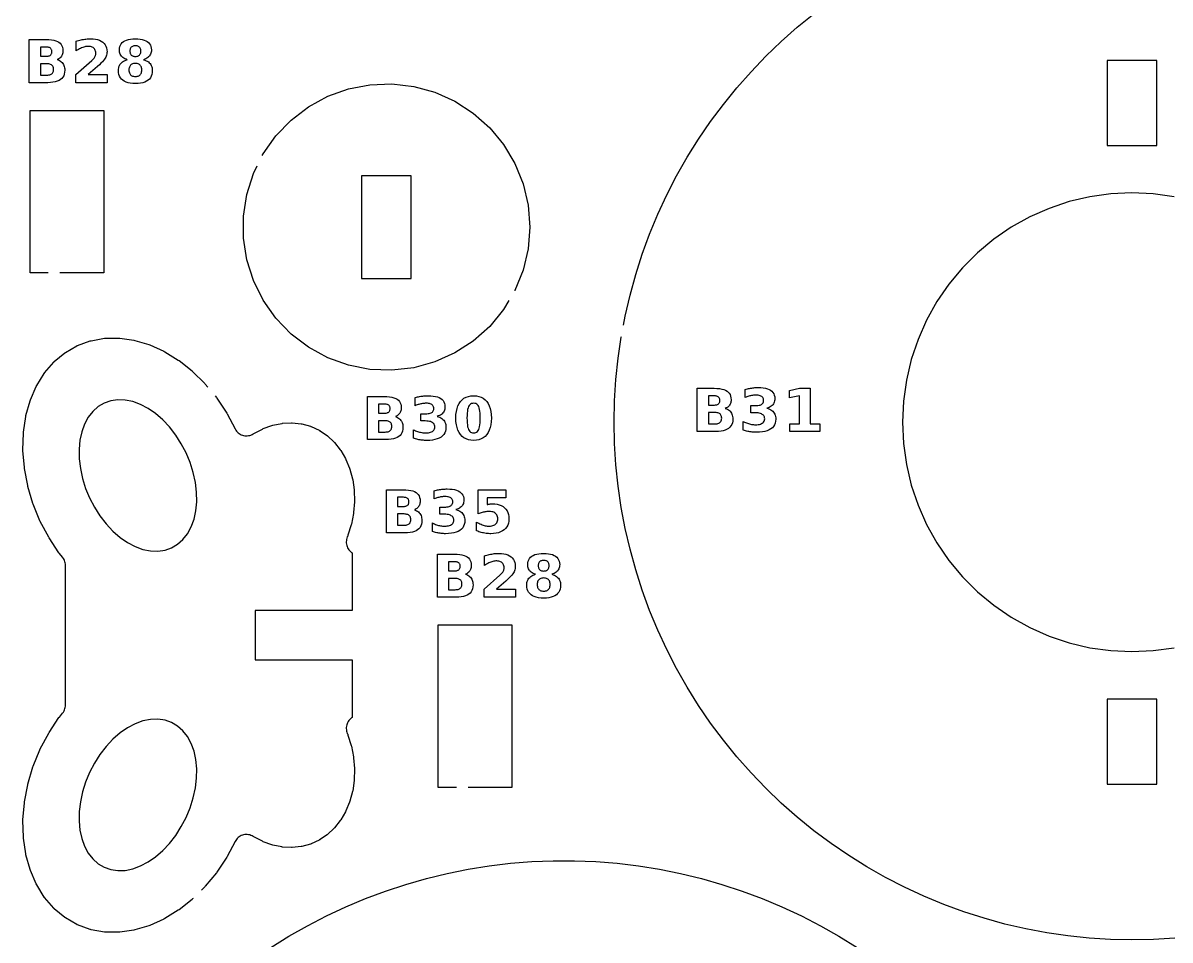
# Model space of a CAD drawing. Header units: millimetres. Extents: x 5 to 293, y 8 to 291.
# Drawn here: x 8.5 to 73.1, y 64.8 to 116.5 of the extents above; entities that cross this region are included whole.
import ezdxf

# ---------------------------------------------------------------- set-up
doc = ezdxf.new("R2010")
doc.units = ezdxf.units.MM
for name, color, linetype in [('CUT', 1, 'CONTINUOUS'), ('ENGRAVE', 5, 'CONTINUOUS'), ('SCORE', 7, 'CONTINUOUS')]:
    doc.layers.add(name, color=color, linetype=linetype)

msp = doc.modelspace()

# ---------------------------------------------------------------- linework, layer by layer
at = {"layer": 'CUT', "color": 1}
for points in [[(42.3555, 99.4731), (42.452, 99.9859), (42.7238, 101.1605), (43.0439, 102.3229), (43.4117, 103.4711), (43.8266, 104.6031), (44.288, 105.717), (44.795, 106.8108), (45.3468, 107.8828), (45.9425, 108.9311), (46.5809, 109.9538), (47.261, 110.9493), (47.9817, 111.9158), (48.7418, 112.8518), (49.5398, 113.7555), (50.3746, 114.6254), (51.2445, 115.4602), (52.1482, 116.2582), (53.0842, 117.0183)], [(22.01, 109.028), (22.0588, 109.1266), (22.7701, 110.1378), (23.6273, 111.0286), (24.6106, 111.7781), (25.6967, 112.3687), (26.8602, 112.7866), (28.0739, 113.0219), (29.3093, 113.0693), (30.5375, 112.9275), (31.7296, 112.5999), (32.8577, 112.0942), (33.8954, 111.4222), (34.8184, 110.5996), (35.605, 109.6458), (36.2367, 108.5831), (36.6989, 107.4365), (36.9806, 106.2327), (37.0752, 105), (36.9806, 103.7673), (36.6989, 102.5635), (36.2367, 101.4169), (36.2355, 101.4148)], [(9.95, 102.425), (8.925, 102.425), (8.925, 111.575), (13.075, 111.575), (13.075, 102.425), (10.6, 102.425)], [(35.9034, 100.8561), (35.605, 100.3542), (34.8184, 99.4004), (33.8954, 98.5778), (32.8577, 97.9058), (31.7296, 97.4001), (30.5375, 97.0725), (29.3093, 96.9307), (28.0739, 96.9781), (26.8602, 97.2134), (25.6967, 97.6313), (24.6106, 98.2219), (23.6273, 98.9714), (22.7701, 99.8622), (22.0588, 100.8734), (21.5102, 101.9813), (21.1372, 103.16), (20.9485, 104.3818), (20.9485, 105.6182), (21.1372, 106.84), (21.5102, 108.0187), (21.7216, 108.4455)], [(73.3749, 106.7048), (72.1926, 106.8698), (71, 106.9249), (69.8074, 106.8698), (68.6251, 106.7048), (67.4629, 106.4315), (66.331, 106.0521), (65.2389, 105.5699), (64.1959, 104.989), (63.211, 104.3143), (62.2925, 103.5516), (61.4484, 102.7075), (60.6857, 101.789), (60.011, 100.8041), (59.4301, 99.7611), (58.9479, 98.669), (58.5685, 97.5371), (58.2952, 96.3749), (58.1302, 95.1926), (58.0751, 94), (58.1302, 92.8074), (58.2952, 91.6251), (58.5685, 90.4629), (58.9479, 89.331), (59.4301, 88.2389), (60.011, 87.1959), (60.6857, 86.211), (61.4484, 85.2925), (62.2925, 84.4484), (63.211, 83.6857), (64.1959, 83.011), (65.2389, 82.4301), (66.331, 81.9479), (67.4629, 81.5685), (68.6251, 81.2952), (69.8074, 81.1302), (71, 81.0751), (72.1926, 81.1302), (73.3749, 81.2952)], [(18.1131, 67.1665), (18.0858, 67.1395), (18.0497, 67.1076), (17.3192, 66.5289), (17.2772, 66.4995), (16.5132, 66.0283), (16.4648, 66.0024), (15.6815, 65.6461), (15.6261, 65.6253), (14.8379, 65.3888), (14.7756, 65.375), (13.9823, 65.2589), (13.9624, 65.2568), (13.9423, 65.2562), (13.1559, 65.2651), (13.1347, 65.2663), (13.1137, 65.2691), (12.3599, 65.404), (12.3384, 65.4088), (12.3174, 65.4155), (11.6082, 65.6737), (11.5876, 65.6822), (11.5679, 65.6925), (10.9142, 66.0698), (10.8956, 66.0816), (10.8782, 66.095), (10.2903, 66.5857), (10.2746, 66.5999), (10.2601, 66.6154), (9.7478, 67.2122), (9.7353, 67.2279), (9.7242, 67.2445), (9.3032, 67.9268), (9.2737, 67.9834), (8.9482, 68.7392), (8.9285, 68.795), (8.698, 69.6241), (8.6867, 69.6778), (8.5565, 70.566), (8.5521, 70.617), (8.5258, 71.5487), (8.5271, 71.5968), (8.6059, 72.5552), (8.6121, 72.6007), (8.7953, 73.5687), (8.8057, 73.6117), (9.0904, 74.5718), (9.1047, 74.6126), (9.486, 75.5475), (9.5041, 75.5865), (9.9753, 76.4795), (9.9973, 76.5167), (10.5498, 77.3519), (10.5761, 77.3876), (10.76, 77.6124), (10.8033, 77.671), (10.8397, 77.7319), (10.87, 77.7961), (10.8938, 77.8629), (10.911, 77.9318), (10.9214, 78.002), (10.925, 78.0747), (10.925, 85.9253), (10.9214, 85.998), (10.911, 86.0682), (10.8938, 86.1371), (10.87, 86.2039), (10.8397, 86.2681), (10.8033, 86.329), (10.76, 86.3876), (10.5761, 86.6124), (10.5498, 86.6481), (9.9973, 87.4833), (9.9753, 87.5205), (9.5041, 88.4135), (9.486, 88.4525), (9.1047, 89.3874), (9.0904, 89.4282), (8.8057, 90.3883), (8.7953, 90.4313), (8.6121, 91.3993), (8.6059, 91.4448), (8.5271, 92.4032), (8.5258, 92.4513), (8.5521, 93.383), (8.5565, 93.434), (8.6867, 94.3222), (8.698, 94.3759), (8.9285, 95.205), (8.9482, 95.2608), (9.2737, 96.0166), (9.3032, 96.0732), (9.7242, 96.7555), (9.7353, 96.7721), (9.7478, 96.7878), (10.2601, 97.3846), (10.2746, 97.4001), (10.2903, 97.4143), (10.8782, 97.905), (10.8956, 97.9184), (10.9142, 97.9302), (11.5679, 98.3075), (11.5876, 98.3178), (11.6082, 98.3263), (12.3174, 98.5845), (12.3384, 98.5912), (12.3599, 98.596), (13.1137, 98.7309), (13.1347, 98.7337), (13.1559, 98.7349), (13.9423, 98.7438), (13.9624, 98.7432), (13.9823, 98.7411), (14.7756, 98.625), (14.8379, 98.6112), (15.6261, 98.3747), (15.6815, 98.3539), (16.4648, 97.9976), (16.5132, 97.9717), (17.2772, 97.5005), (17.3192, 97.4711), (18.0497, 96.8924), (18.0858, 96.8605), (18.7693, 96.184), (18.8002, 96.1501), (18.9358, 95.9843)], [(73.4087, 64.9309), (72.2054, 64.8562), (71, 64.8312), (69.7946, 64.8562), (68.5913, 64.9309), (67.392, 65.0552), (66.199, 65.2291), (65.0141, 65.452), (63.8395, 65.7238), (62.6771, 66.0439), (61.5289, 66.4117), (60.3969, 66.8266), (59.283, 67.288), (58.1892, 67.795), (57.1172, 68.3468), (56.0689, 68.9425), (55.0462, 69.5809), (54.0507, 70.261), (53.0842, 70.9817), (52.1482, 71.7418), (51.2445, 72.5398), (50.3746, 73.3746), (49.5398, 74.2445), (48.7418, 75.1482), (47.9817, 76.0842), (47.261, 77.0507), (46.5809, 78.0462), (45.9425, 79.0689), (45.3468, 80.1172), (44.795, 81.1892), (44.288, 82.283), (43.8266, 83.3969), (43.4117, 84.5289), (43.0439, 85.6771), (42.7238, 86.8395), (42.452, 88.0141), (42.2291, 89.199), (42.0552, 90.392), (41.9309, 91.5913), (41.8562, 92.7946), (41.8312, 94), (41.8562, 95.2054), (41.9309, 96.4087), (42.0552, 97.608), (42.2291, 98.801), (42.2353, 98.8343)], [(19.3473, 95.4812), (19.4239, 95.3876), (19.4502, 95.3519), (20.0027, 94.5167), (20.0247, 94.4795), (20.4761, 93.624), (20.5124, 93.5625), (20.5533, 93.5063), (20.5994, 93.4543), (20.6503, 93.4069), (20.7056, 93.3646), (20.7646, 93.3278), (20.8268, 93.2969), (20.8918, 93.272), (20.9588, 93.2535), (21.0273, 93.2415), (21.0966, 93.2361), (21.1661, 93.2373), (21.2352, 93.2453), (21.3032, 93.2598), (21.3696, 93.2807), (21.4335, 93.3079), (21.4962, 93.342), (21.5371, 93.3669), (22.012, 93.6154), (22.0661, 93.6393), (22.5517, 93.8147), (22.6119, 93.8317), (23.1129, 93.935), (23.132, 93.9382), (23.1513, 93.94), (23.6608, 93.9666), (23.681, 93.9669), (23.7011, 93.9655), (24.1981, 93.913), (24.2186, 93.91), (24.2388, 93.9053), (24.7156, 93.7747), (24.7355, 93.7684), (24.7549, 93.7604), (25.2041, 93.554), (25.2225, 93.5446), (25.2402, 93.5337), (25.6547, 93.2545), (25.671, 93.2426), (25.6863, 93.2294), (26.0595, 92.8815), (26.0731, 92.8678), (26.0857, 92.8531), (26.4031, 92.4519), (26.4383, 92.4001), (26.6974, 91.9536), (26.7236, 91.9005), (26.9276, 91.4049), (26.9455, 91.352), (27.0898, 90.8155), (27.1004, 90.7638), (27.1815, 90.1957), (27.1858, 90.1456), (27.2015, 89.5561), (27.2001, 89.5078), (27.1497, 88.9077), (27.1432, 88.8612), (27.0271, 88.2614), (27.016, 88.2167), (26.836, 87.6282), (26.8204, 87.5851), (26.7989, 87.5345), (26.7743, 87.468), (26.7567, 87.4013), (26.7455, 87.3331), (26.7408, 87.2642), (26.7427, 87.1952), (26.7511, 87.1267), (26.766, 87.0593), (26.7873, 86.9936), (26.8148, 86.9302), (26.8481, 86.8697), (26.887, 86.8127), (26.9312, 86.7596), (26.9803, 86.711), (27.0351, 86.6661), (27.0722, 86.6386), (27.075, 86.5822), (27.075, 83.395), (21.605, 83.395), (21.605, 80.605), (27.075, 80.605), (27.075, 77.4178), (27.0722, 77.3614), (27.0351, 77.3339), (26.9803, 77.289), (26.9312, 77.2404), (26.887, 77.1873), (26.8481, 77.1303), (26.8148, 77.0698), (26.7873, 77.0064), (26.766, 76.9407), (26.7511, 76.8733), (26.7427, 76.8048), (26.7408, 76.7358), (26.7455, 76.6669), (26.7567, 76.5987), (26.7743, 76.532), (26.7989, 76.4655), (26.8204, 76.4149), (26.836, 76.3718), (27.016, 75.7833), (27.0271, 75.7386), (27.1432, 75.1388), (27.1497, 75.0923), (27.2001, 74.4922), (27.2015, 74.4439), (27.1858, 73.8544), (27.1815, 73.8043), (27.1004, 73.2362), (27.0898, 73.1845), (26.9455, 72.648), (26.9276, 72.5951), (26.7236, 72.0995), (26.6974, 72.0464), (26.4383, 71.5999), (26.4031, 71.5481), (26.0857, 71.1469), (26.0731, 71.1322), (26.0595, 71.1185), (25.6863, 70.7706), (25.671, 70.7574), (25.6547, 70.7455), (25.2402, 70.4663), (25.2225, 70.4554), (25.2041, 70.446), (24.7549, 70.2396), (24.7355, 70.2316), (24.7156, 70.2253), (24.2388, 70.0947), (24.2186, 70.09), (24.1981, 70.087), (23.7011, 70.0345), (23.681, 70.0331), (23.6608, 70.0334), (23.1513, 70.06), (23.132, 70.0618), (23.1129, 70.065), (22.6119, 70.1683), (22.5517, 70.1853), (22.0661, 70.3607), (22.012, 70.3846), (21.5371, 70.6331), (21.4962, 70.658), (21.4335, 70.6921), (21.3696, 70.7193), (21.3032, 70.7402), (21.2352, 70.7547), (21.1661, 70.7627), (21.0966, 70.7639), (21.0273, 70.7585), (20.9588, 70.7465), (20.8918, 70.728), (20.8268, 70.7031), (20.7646, 70.6722), (20.7056, 70.6354), (20.6503, 70.5931), (20.5994, 70.5457), (20.5533, 70.4937), (20.5124, 70.4375), (20.4761, 70.376), (20.0247, 69.5205), (20.0027, 69.4833), (19.4502, 68.6481), (19.4239, 68.6124), (18.8002, 67.8499), (18.7693, 67.816), (18.5751, 67.6237)], [(32.95, 73.425), (31.925, 73.425), (31.925, 82.575), (36.075, 82.575), (36.075, 73.425), (33.6, 73.425)], [(22.484, 64.3955), (23.5067, 65.0321), (24.5539, 65.6275), (25.6239, 66.1807), (26.7151, 66.691), (27.8257, 67.1576), (28.954, 67.5795), (30.0982, 67.9563), (31.2564, 68.2874), (32.4269, 68.5721), (33.6078, 68.81), (34.7972, 69.0008), (35.9932, 69.1442), (37.194, 69.2399), (38.3977, 69.2878), (39.6023, 69.2878), (40.806, 69.2399), (42.0068, 69.1442), (43.2028, 69.0008), (44.3922, 68.81), (45.5731, 68.5721), (46.7436, 68.2874), (47.9018, 67.9563), (49.046, 67.5795), (50.1743, 67.1576), (51.2849, 66.691), (52.3761, 66.1807), (53.4461, 65.6275), (54.4933, 65.0321), (55.516, 64.3955)]]:
    msp.add_lwpolyline(points, dxfattribs=at)
for points in [[(69.605, 112.6429), (69.605, 110.2857), (69.605, 109.605), (72.395, 109.605), (72.395, 110.3214), (72.395, 112.7857), (72.395, 113.7143), (72.395, 114.395), (69.605, 114.395), (69.605, 113.6786), (69.605, 112.6429)], [(30.395, 102.105), (30.395, 107.895), (27.605, 107.895), (27.605, 102.105), (30.395, 102.105)], [(69.605, 77.6786), (69.605, 74.2857), (69.605, 73.605), (72.395, 73.605), (72.395, 74.3214), (72.395, 77.7143), (72.395, 78.395), (69.605, 78.395), (69.605, 77.6786)]]:
    msp.add_lwpolyline(points, close=True, dxfattribs=at)
at = {"layer": 'ENGRAVE', "color": 5}
for points in [[(10.6864, 114.315), (10.7309, 114.2707), (10.7703, 114.2208), (10.8041, 114.1662), (10.8318, 114.1076), (10.8533, 114.045), (10.8687, 113.9785), (10.8779, 113.9079), (10.881, 113.8334), (10.8744, 113.7212), (10.8546, 113.619), (10.8216, 113.5266), (10.7754, 113.4443), (10.716, 113.3718), (10.6433, 113.3093), (10.5573, 113.2566), (10.4574, 113.2135), (10.3439, 113.1799), (10.2166, 113.156), (10.0755, 113.1416), (9.9207, 113.1368), (8.8807, 113.1368), (8.8807, 115.5668), (9.8214, 115.5668), (9.9824, 115.5626), (10.1278, 115.5498), (10.2578, 115.5286), (10.3723, 115.4988), (10.4712, 115.4606), (10.5546, 115.4138), (10.624, 115.3577), (10.6808, 115.2914), (10.7249, 115.2149), (10.7565, 115.1281), (10.7754, 115.0311), (10.7817, 114.9239), (10.7794, 114.8663), (10.7725, 114.8115), (10.7609, 114.7597), (10.7448, 114.7109), (10.724, 114.665), (10.6987, 114.622), (10.6689, 114.5823), (10.635, 114.5461), (10.597, 114.5136), (10.5547, 114.4846), (10.5083, 114.4591), (10.4578, 114.4373), (10.5225, 114.415), (10.5822, 114.3872), (10.6368, 114.3539), (10.6864, 114.315)], [(9.9842, 114.6424), (10.0196, 114.655), (10.0511, 114.6713), (10.0786, 114.6912), (10.1019, 114.7146), (10.1211, 114.7415), (10.1359, 114.7717), (10.1466, 114.8055), (10.1529, 114.8426), (10.1551, 114.8832), (10.1529, 114.9234), (10.1466, 114.9602), (10.1359, 114.9937), (10.1211, 115.0239), (10.1019, 115.0509), (10.0786, 115.0745), (10.0511, 115.0946), (10.0196, 115.1111), (9.9842, 115.1239), (9.9447, 115.1331), (9.9013, 115.1386), (9.854, 115.1404), (9.5073, 115.1404), (9.5073, 114.6261), (9.854, 114.6261), (9.9013, 114.6279), (9.9447, 114.6333), (9.9842, 114.6424)], [(13.2783, 113.1368), (11.5124, 113.1368), (11.5124, 113.5974), (12.3994, 114.3803), (12.4373, 114.416), (12.4717, 114.4514), (12.5028, 114.4865), (12.5303, 114.5214), (12.5545, 114.556), (12.5752, 114.5903), (12.5926, 114.6247), (12.6068, 114.6595), (12.6179, 114.6948), (12.6258, 114.7306), (12.6306, 114.7668), (12.6321, 114.8035), (12.629, 114.8586), (12.6194, 114.91), (12.6035, 114.9577), (12.5811, 115.0017), (12.5525, 115.042), (12.5174, 115.0785), (12.4771, 115.1104), (12.4325, 115.1364), (12.3837, 115.1567), (12.3308, 115.1711), (12.2736, 115.1798), (12.2122, 115.1827), (12.1626, 115.181), (12.1115, 115.1758), (12.0588, 115.1671), (12.0046, 115.1549), (11.9489, 115.1392), (11.8916, 115.1201), (11.8329, 115.0975), (11.7728, 115.0715), (11.7113, 115.0421), (11.6485, 115.0094), (11.5844, 114.9732), (11.5189, 114.9337), (11.5189, 115.4675), (11.5893, 115.4899), (11.6594, 115.5105), (11.7292, 115.5292), (11.7988, 115.546), (11.8681, 115.561), (11.9372, 115.5742), (12.0058, 115.5853), (12.0741, 115.5945), (12.1418, 115.6016), (12.2092, 115.6067), (12.276, 115.6098), (12.3424, 115.6108), (12.4824, 115.6054), (12.6116, 115.5894), (12.73, 115.5628), (12.8376, 115.5254), (12.9344, 115.4774), (13.0203, 115.4187), (13.0942, 115.3505), (13.1546, 115.2739), (13.2016, 115.1888), (13.2352, 115.0954), (13.2553, 114.9935), (13.262, 114.8832), (13.2592, 114.8178), (13.2506, 114.7538), (13.2364, 114.6914), (13.2165, 114.6304), (13.1908, 114.5709), (13.1595, 114.513), (13.119, 114.4525), (13.066, 114.3856), (13.0004, 114.3122), (12.9222, 114.2323), (12.8315, 114.146), (12.7282, 114.0532), (12.209, 113.5974), (13.2783, 113.5974), (13.2783, 113.1368)], [(14.2104, 114.5154), (14.1578, 114.5516), (14.1113, 114.5917), (14.0708, 114.6358), (14.0365, 114.6839), (14.0084, 114.7357), (13.9866, 114.7913), (13.971, 114.8507), (13.9616, 114.9139), (13.9585, 114.9809), (13.9649, 115.0794), (13.984, 115.1697), (14.0159, 115.2519), (14.0605, 115.3259), (14.1179, 115.3919), (14.188, 115.4496), (14.2705, 115.4989), (14.3649, 115.5392), (14.4712, 115.5705), (14.5895, 115.5929), (14.7197, 115.6063), (14.8618, 115.6108), (15.003, 115.6063), (15.1324, 115.593), (15.25, 115.5707), (15.3559, 115.5395), (15.45, 115.4994), (15.5324, 115.4505), (15.6025, 115.3929), (15.6599, 115.327), (15.7045, 115.2529), (15.7364, 115.1705), (15.7555, 115.0798), (15.7619, 114.9809), (15.7588, 114.9139), (15.7493, 114.8507), (15.7336, 114.7913), (15.7116, 114.7357), (15.6833, 114.6839), (15.6488, 114.6358), (15.6081, 114.5917), (15.5613, 114.5516), (15.5086, 114.5154), (15.4499, 114.4832), (15.3851, 114.455), (15.3143, 114.4308), (15.3934, 114.4056), (15.4658, 114.3757), (15.5314, 114.341), (15.5903, 114.3016), (15.6424, 114.2575), (15.6878, 114.2086), (15.7264, 114.1551), (15.7579, 114.0971), (15.7824, 114.0346), (15.8, 113.9677), (15.8105, 113.8963), (15.814, 113.8204), (15.8073, 113.7049), (15.7873, 113.5991), (15.754, 113.5032), (15.7073, 113.4171), (15.6473, 113.3408), (15.5739, 113.2744), (15.4874, 113.2179), (15.3881, 113.1717), (15.2759, 113.1358), (15.1507, 113.1101), (15.0127, 113.0947), (14.8618, 113.0896), (14.7104, 113.0947), (14.5719, 113.1101), (14.4462, 113.1358), (14.3334, 113.1717), (14.2335, 113.2179), (14.1465, 113.2744), (14.0727, 113.3408), (14.0122, 113.4171), (13.9652, 113.5032), (13.9317, 113.5991), (13.9115, 113.7049), (13.9048, 113.8204), (13.9083, 113.8963), (13.9188, 113.9677), (13.9363, 114.0346), (13.9609, 114.0971), (13.9924, 114.1551), (14.0309, 114.2086), (14.0764, 114.2575), (14.1285, 114.3016), (14.1874, 114.341), (14.253, 114.3757), (14.3254, 114.4056), (14.4045, 114.4308), (14.3337, 114.455), (14.269, 114.4832), (14.2104, 114.5154)], [(14.5599, 114.8283), (14.5711, 114.7892), (14.5868, 114.7539), (14.6069, 114.7223), (14.6315, 114.6944), (14.6603, 114.6706), (14.6929, 114.651), (14.7294, 114.6358), (14.7697, 114.625), (14.8138, 114.6185), (14.8618, 114.6163), (14.9088, 114.6185), (14.9521, 114.625), (14.9916, 114.6358), (15.0275, 114.651), (15.0596, 114.6706), (15.0881, 114.6944), (15.1124, 114.7223), (15.1324, 114.7539), (15.1479, 114.7892), (15.159, 114.8283), (15.1656, 114.871), (15.1678, 114.9174), (15.1656, 114.9638), (15.159, 115.0065), (15.1479, 115.0454), (15.1324, 115.0805), (15.1124, 115.1119), (15.0881, 115.1396), (15.0596, 115.1632), (15.0275, 115.1825), (14.9916, 115.1976), (14.9521, 115.2083), (14.9088, 115.2147), (14.8618, 115.2169), (14.8138, 115.2147), (14.7697, 115.2082), (14.7294, 115.1974), (14.6929, 115.1822), (14.6603, 115.1626), (14.6315, 115.1388), (14.6069, 115.1109), (14.5868, 115.0795), (14.5711, 115.0444), (14.5599, 115.0057), (14.5532, 114.9634), (14.551, 114.9174), (14.5532, 114.871), (14.5599, 114.8283)], [(10.0853, 113.5987), (10.1248, 113.6186), (10.1591, 113.643), (10.1882, 113.6718), (10.212, 113.7052), (10.2305, 113.7431), (10.2438, 113.7855), (10.2517, 113.8324), (10.2543, 113.8839), (10.2517, 113.9343), (10.2439, 113.9804), (10.2307, 114.022), (10.2124, 114.0593), (10.1888, 114.0922), (10.1599, 114.1207), (10.1258, 114.1448), (10.0863, 114.1646), (10.0415, 114.1799), (9.9914, 114.1909), (9.9359, 114.1975), (9.8751, 114.1996), (9.5073, 114.1996), (9.5073, 113.5633), (9.8751, 113.5633), (9.9355, 113.5655), (9.9906, 113.5721), (10.0405, 113.5832), (10.0853, 113.5987)], [(14.7064, 114.2001), (14.6636, 114.1814), (14.6254, 114.1574), (14.5917, 114.128), (14.5628, 114.0937), (14.5392, 114.0548), (14.5209, 114.0112), (14.5077, 113.9631), (14.4999, 113.9103), (14.4973, 113.853), (14.4999, 113.7956), (14.5077, 113.7429), (14.5209, 113.6949), (14.5392, 113.6515), (14.5628, 113.6128), (14.5917, 113.5787), (14.6254, 113.5496), (14.6636, 113.5258), (14.7064, 113.5073), (14.7537, 113.4941), (14.8055, 113.4861), (14.8618, 113.4835), (14.9176, 113.4861), (14.9689, 113.4941), (15.0156, 113.5073), (15.0579, 113.5258), (15.0956, 113.5496), (15.1288, 113.5787), (15.1571, 113.6128), (15.1803, 113.6515), (15.1983, 113.6949), (15.2112, 113.7429), (15.219, 113.7956), (15.2215, 113.853), (15.219, 113.9108), (15.2112, 113.9639), (15.1983, 114.0123), (15.1803, 114.0559), (15.1571, 114.0947), (15.1288, 114.1288), (15.0956, 114.1579), (15.0579, 114.1817), (15.0156, 114.2003), (14.9689, 114.2135), (14.9176, 114.2214), (14.8618, 114.2241), (14.8055, 114.2214), (14.7537, 114.2134), (14.7064, 114.2001)], [(48.3202, 94.6596), (48.3646, 94.6153), (48.4041, 94.5654), (48.4379, 94.5108), (48.4656, 94.4522), (48.4871, 94.3896), (48.5024, 94.3231), (48.5117, 94.2526), (48.5147, 94.1781), (48.5081, 94.0658), (48.4883, 93.9636), (48.4553, 93.8713), (48.4091, 93.7889), (48.3497, 93.7165), (48.2771, 93.654), (48.191, 93.6013), (48.0912, 93.5581), (47.9776, 93.5246), (47.8503, 93.5006), (47.7093, 93.4862), (47.5545, 93.4814), (46.5144, 93.4814), (46.5144, 95.9115), (47.4552, 95.9115), (47.6161, 95.9072), (47.7616, 95.8945), (47.8916, 95.8732), (48.006, 95.8435), (48.105, 95.8052), (48.1884, 95.7585), (48.2578, 95.7024), (48.3145, 95.636), (48.3587, 95.5595), (48.3902, 95.4727), (48.4092, 95.3757), (48.4155, 95.2686), (48.4132, 95.2109), (48.4062, 95.1562), (48.3947, 95.1044), (48.3786, 95.0555), (48.3578, 95.0096), (48.3325, 94.9666), (48.3027, 94.9269), (48.2688, 94.8908), (48.2307, 94.8582), (48.1885, 94.8292), (48.1421, 94.8038), (48.0916, 94.7819), (48.1563, 94.7596), (48.216, 94.7318), (48.2706, 94.6985), (48.3202, 94.6596)], [(50.5138, 94.7679), (50.5859, 94.7389), (50.6515, 94.7048), (50.7104, 94.6654), (50.7629, 94.6209), (50.8087, 94.5711), (50.8478, 94.5164), (50.8797, 94.4569), (50.9045, 94.3927), (50.9223, 94.3237), (50.9329, 94.25), (50.9365, 94.1715), (50.9288, 94.0559), (50.9057, 93.9499), (50.8673, 93.8536), (50.8135, 93.7668), (50.7443, 93.6897), (50.6598, 93.6222), (50.5605, 93.5648), (50.4471, 93.5178), (50.3196, 93.4812), (50.178, 93.4551), (50.0223, 93.4395), (49.8525, 93.4342), (49.7901, 93.4351), (49.7276, 93.4376), (49.6651, 93.4418), (49.6026, 93.4476), (49.54, 93.4552), (49.4773, 93.4644), (49.4148, 93.4752), (49.3525, 93.4878), (49.2904, 93.502), (49.2285, 93.5179), (49.1669, 93.5354), (49.1054, 93.5547), (49.1054, 94.0381), (49.164, 94.01), (49.2223, 93.9843), (49.2806, 93.961), (49.3387, 93.9401), (49.3967, 93.9216), (49.4546, 93.9054), (49.5122, 93.8918), (49.5695, 93.8806), (49.6265, 93.8719), (49.6831, 93.8656), (49.7395, 93.8619), (49.7955, 93.8607), (49.8753, 93.8631), (49.9486, 93.8703), (50.0155, 93.8822), (50.0758, 93.899), (50.1298, 93.9206), (50.1772, 93.9469), (50.2177, 93.9778), (50.2509, 94.0128), (50.2767, 94.0519), (50.2951, 94.0952), (50.3062, 94.1427), (50.3099, 94.1943), (50.3061, 94.2474), (50.2948, 94.2961), (50.2759, 94.3402), (50.2495, 94.3799), (50.2155, 94.4151), (50.174, 94.4458), (50.1251, 94.4719), (50.069, 94.4933), (50.0057, 94.5099), (49.9352, 94.5218), (49.8576, 94.5289), (49.7728, 94.5312), (49.5221, 94.5312), (49.5221, 94.9349), (49.7858, 94.9349), (49.8611, 94.9369), (49.9297, 94.9431), (49.9917, 94.9534), (50.0469, 94.9678), (50.0955, 94.9863), (50.1373, 95.0089), (50.1726, 95.0358), (50.2015, 95.0669), (50.224, 95.1023), (50.2401, 95.1421), (50.2497, 95.1861), (50.2529, 95.2344), (50.2498, 95.2793), (50.2404, 95.3206), (50.2248, 95.3585), (50.203, 95.3928), (50.1749, 95.4236), (50.1406, 95.4508), (50.1006, 95.4742), (50.0554, 95.4933), (50.0051, 95.5082), (49.9496, 95.5188), (49.889, 95.5252), (49.8232, 95.5273), (49.7727, 95.5264), (49.7219, 95.5235), (49.671, 95.5188), (49.6199, 95.5121), (49.5687, 95.5036), (49.5172, 95.4932), (49.4657, 95.4809), (49.4143, 95.4668), (49.363, 95.4508), (49.3118, 95.4331), (49.2606, 95.4136), (49.2096, 95.3922), (49.2096, 95.8512), (49.2714, 95.8679), (49.3329, 95.8831), (49.3943, 95.8968), (49.4555, 95.9091), (49.5166, 95.92), (49.5774, 95.9294), (49.638, 95.9373), (49.6982, 95.9438), (49.7581, 95.9489), (49.8176, 95.9525), (49.8767, 95.9547), (49.9355, 95.9554), (50.0868, 95.9511), (50.2248, 95.9381), (50.3495, 95.9165), (50.461, 95.8863), (50.5593, 95.8475), (50.6443, 95.8), (50.7162, 95.7438), (50.775, 95.6789), (50.8207, 95.6053), (50.8534, 95.5229), (50.873, 95.4318), (50.8795, 95.332), (50.8764, 95.2631), (50.867, 95.1985), (50.8514, 95.1381), (50.8296, 95.0821), (50.8015, 95.0304), (50.7672, 94.9829), (50.7268, 94.9398), (50.6804, 94.9013), (50.6281, 94.8671), (50.5697, 94.8375), (50.5054, 94.8123), (50.4352, 94.7917), (50.5138, 94.7679)], [(52.2791, 95.485), (51.7111, 95.3678), (51.7111, 95.7943), (52.2759, 95.9115), (52.8716, 95.9115), (52.8716, 93.9144), (53.425, 93.9144), (53.425, 93.4814), (51.7257, 93.4814), (51.7257, 93.9144), (52.2791, 93.9144), (52.2791, 95.485)], [(29.738, 94.2003), (29.7825, 94.156), (29.8219, 94.1061), (29.8557, 94.0515), (29.8834, 93.9929), (29.9049, 93.9303), (29.9203, 93.8638), (29.9295, 93.7933), (29.9326, 93.7188), (29.926, 93.6065), (29.9062, 93.5043), (29.8732, 93.4119), (29.827, 93.3296), (29.7675, 93.2571), (29.6949, 93.1947), (29.6089, 93.1419), (29.509, 93.0988), (29.3955, 93.0653), (29.2681, 93.0413), (29.1271, 93.0269), (28.9723, 93.0221), (27.9322, 93.0221), (27.9322, 95.4521), (28.873, 95.4521), (29.034, 95.4479), (29.1794, 95.4352), (29.3094, 95.4139), (29.4238, 95.3842), (29.5228, 95.3459), (29.6062, 95.2992), (29.6756, 95.243), (29.7324, 95.1767), (29.7765, 95.1002), (29.8081, 95.0134), (29.827, 94.9164), (29.8333, 94.8092), (29.831, 94.7516), (29.8241, 94.6969), (29.8125, 94.6451), (29.7964, 94.5962), (29.7756, 94.5503), (29.7503, 94.5073), (29.7205, 94.4676), (29.6866, 94.4315), (29.6485, 94.3989), (29.6063, 94.3699), (29.5599, 94.3445), (29.5094, 94.3226), (29.5741, 94.3003), (29.6338, 94.2725), (29.6884, 94.2392), (29.738, 94.2003)], [(29.0358, 94.5277), (29.0712, 94.5403), (29.1027, 94.5566), (29.1302, 94.5765), (29.1535, 94.5999), (29.1727, 94.6268), (29.1875, 94.6571), (29.1982, 94.6908), (29.2045, 94.728), (29.2067, 94.7686), (29.2045, 94.8087), (29.1982, 94.8455), (29.1875, 94.879), (29.1727, 94.9093), (29.1535, 94.9362), (29.1302, 94.9598), (29.1027, 94.9799), (29.0712, 94.9964), (29.0358, 95.0092), (28.9963, 95.0184), (28.9529, 95.0239), (28.9055, 95.0257), (28.5589, 95.0257), (28.5589, 94.5114), (28.9055, 94.5114), (28.9529, 94.5132), (28.9963, 94.5186), (29.0358, 94.5277)], [(31.9317, 94.3086), (32.0037, 94.2796), (32.0693, 94.2455), (32.1283, 94.2061), (32.1807, 94.1616), (32.2265, 94.1118), (32.2656, 94.0571), (32.2975, 93.9976), (32.3224, 93.9334), (32.3401, 93.8644), (32.3508, 93.7907), (32.3543, 93.7122), (32.3466, 93.5966), (32.3236, 93.4906), (32.2851, 93.3942), (32.2313, 93.3075), (32.1622, 93.2304), (32.0776, 93.1629), (31.9783, 93.1055), (31.8649, 93.0585), (31.7374, 93.0219), (31.5958, 92.9958), (31.4401, 92.9802), (31.2703, 92.9749), (31.2079, 92.9758), (31.1455, 92.9783), (31.0829, 92.9825), (31.0204, 92.9883), (30.9578, 92.9958), (30.8952, 93.005), (30.8326, 93.0159), (30.7703, 93.0285), (30.7082, 93.0427), (30.6463, 93.0586), (30.5847, 93.0761), (30.5233, 93.0954), (30.5233, 93.5788), (30.5818, 93.5507), (30.6402, 93.525), (30.6984, 93.5017), (30.7565, 93.4808), (30.8145, 93.4622), (30.8724, 93.4461), (30.93, 93.4325), (30.9873, 93.4213), (31.0443, 93.4126), (31.101, 93.4063), (31.1573, 93.4026), (31.2134, 93.4014), (31.2931, 93.4038), (31.3664, 93.411), (31.4333, 93.4229), (31.4937, 93.4397), (31.5476, 93.4613), (31.595, 93.4876), (31.6356, 93.5185), (31.6687, 93.5535), (31.6945, 93.5926), (31.7129, 93.6359), (31.724, 93.6834), (31.7277, 93.735), (31.7239, 93.7881), (31.7126, 93.8368), (31.6937, 93.8809), (31.6673, 93.9206), (31.6333, 93.9558), (31.5918, 93.9865), (31.5429, 94.0126), (31.4868, 94.034), (31.4235, 94.0506), (31.3531, 94.0624), (31.2754, 94.0696), (31.1906, 94.0719), (30.9399, 94.0719), (30.9399, 94.4756), (31.2036, 94.4756), (31.2789, 94.4776), (31.3475, 94.4838), (31.4095, 94.4941), (31.4647, 94.5085), (31.5133, 94.527), (31.5552, 94.5496), (31.5905, 94.5765), (31.6194, 94.6076), (31.6418, 94.643), (31.6579, 94.6827), (31.6675, 94.7268), (31.6707, 94.7751), (31.6676, 94.82), (31.6582, 94.8613), (31.6426, 94.8992), (31.6208, 94.9335), (31.5927, 94.9643), (31.5584, 94.9915), (31.5184, 95.0149), (31.4732, 95.034), (31.4229, 95.0489), (31.3674, 95.0595), (31.3068, 95.0659), (31.241, 95.068), (31.1905, 95.0671), (31.1398, 95.0642), (31.0888, 95.0595), (31.0378, 95.0528), (30.9865, 95.0443), (30.935, 95.0339), (30.8835, 95.0216), (30.8321, 95.0075), (30.7808, 94.9915), (30.7296, 94.9738), (30.6785, 94.9543), (30.6274, 94.9329), (30.6274, 95.3919), (30.6892, 95.4086), (30.7508, 95.4238), (30.8122, 95.4375), (30.8734, 95.4498), (30.9344, 95.4606), (30.9953, 95.4701), (31.0558, 95.478), (31.1161, 95.4845), (31.1759, 95.4896), (31.2354, 95.4932), (31.2946, 95.4954), (31.3533, 95.4961), (31.5046, 95.4918), (31.6426, 95.4788), (31.7674, 95.4572), (31.8789, 95.427), (31.9771, 95.3882), (32.0622, 95.3407), (32.134, 95.2845), (32.1928, 95.2196), (32.2385, 95.146), (32.2712, 95.0636), (32.2908, 94.9725), (32.2973, 94.8727), (32.2942, 94.8038), (32.2849, 94.7392), (32.2693, 94.6788), (32.2474, 94.6228), (32.2194, 94.5711), (32.185, 94.5236), (32.1446, 94.4805), (32.0982, 94.4419), (32.0459, 94.4078), (31.9876, 94.3782), (31.9233, 94.353), (31.853, 94.3324), (31.9317, 94.3086)], [(34.8477, 93.6998), (34.797, 93.5522), (34.7319, 93.4199), (34.6524, 93.3029), (34.5595, 93.2027), (34.4545, 93.1207), (34.3374, 93.0569), (34.2082, 93.0114), (34.0669, 92.984), (33.9134, 92.9749), (33.7595, 92.984), (33.6177, 93.0114), (33.4882, 93.0569), (33.3709, 93.1207), (33.2658, 93.2027), (33.1729, 93.3029), (33.0933, 93.4199), (33.0282, 93.5522), (32.9776, 93.6998), (32.9414, 93.8628), (32.9197, 94.0411), (32.9124, 94.2347), (32.9197, 94.4288), (32.9414, 94.6075), (32.9776, 94.7708), (33.0282, 94.9187), (33.0933, 95.0511), (33.1729, 95.1681), (33.2658, 95.2683), (33.3709, 95.3503), (33.4882, 95.4141), (33.6177, 95.4597), (33.7595, 95.487), (33.9134, 95.4961), (34.0669, 95.487), (34.2082, 95.4597), (34.3374, 95.4141), (34.4545, 95.3503), (34.5595, 95.2683), (34.6524, 95.1681), (34.7319, 95.0511), (34.797, 94.9187), (34.8477, 94.7708), (34.8838, 94.6075), (34.9055, 94.4288), (34.9128, 94.2347), (34.9055, 94.0411), (34.8838, 93.8628), (34.8477, 93.6998)], [(34.2648, 94.628), (34.2482, 94.7275), (34.2268, 94.8121), (34.2007, 94.8817), (34.169, 94.9386), (34.1308, 94.9852), (34.0862, 95.0214), (34.035, 95.0473), (33.9775, 95.0629), (33.9134, 95.068), (33.8494, 95.0629), (33.7917, 95.0473), (33.7405, 95.0214), (33.6957, 94.9852), (33.6573, 94.9386), (33.6253, 94.8817), (33.599, 94.8121), (33.5774, 94.7275), (33.5606, 94.628), (33.5487, 94.5135), (33.5415, 94.384), (33.5391, 94.2396), (33.5415, 94.0936), (33.5487, 93.9627), (33.5606, 93.8469), (33.5774, 93.7462), (33.599, 93.6607), (33.6253, 93.5902), (33.6573, 93.5325), (33.6957, 93.4853), (33.7405, 93.4486), (33.7917, 93.4223), (33.8494, 93.4066), (33.9134, 93.4014), (33.977, 93.4066), (34.0342, 93.4223), (34.0851, 93.4486), (34.1297, 93.4853), (34.168, 93.5325), (34.1999, 93.5902), (34.2262, 93.6607), (34.2478, 93.7462), (34.2646, 93.8469), (34.2766, 93.9627), (34.2837, 94.0936), (34.2861, 94.2396), (34.2838, 94.384), (34.2767, 94.5135), (34.2648, 94.628)], [(47.6179, 94.987), (47.6534, 94.9996), (47.6848, 95.0159), (47.7123, 95.0358), (47.7357, 95.0592), (47.7548, 95.0861), (47.7697, 95.1164), (47.7803, 95.1501), (47.7867, 95.1873), (47.7888, 95.2279), (47.7867, 95.268), (47.7803, 95.3048), (47.7697, 95.3383), (47.7548, 95.3686), (47.7357, 95.3955), (47.7123, 95.4191), (47.6848, 95.4392), (47.6534, 95.4557), (47.6179, 95.4685), (47.5785, 95.4777), (47.5351, 95.4832), (47.4877, 95.485), (47.141, 95.485), (47.141, 94.9707), (47.4877, 94.9707), (47.5351, 94.9725), (47.5785, 94.9779), (47.6179, 94.987)], [(47.719, 93.9433), (47.7586, 93.9633), (47.7929, 93.9876), (47.822, 94.0165), (47.8458, 94.0498), (47.8643, 94.0877), (47.8775, 94.1301), (47.8855, 94.1771), (47.8881, 94.2285), (47.8855, 94.2789), (47.8776, 94.325), (47.8645, 94.3667), (47.8462, 94.4039), (47.8226, 94.4368), (47.7937, 94.4653), (47.7596, 94.4894), (47.7201, 94.5092), (47.6753, 94.5245), (47.6252, 94.5355), (47.5697, 94.5421), (47.5089, 94.5443), (47.141, 94.5443), (47.141, 93.9079), (47.5089, 93.9079), (47.5692, 93.9101), (47.6244, 93.9167), (47.6743, 93.9278), (47.719, 93.9433)], [(29.1368, 93.484), (29.1764, 93.504), (29.2107, 93.5283), (29.2398, 93.5572), (29.2636, 93.5905), (29.2821, 93.6284), (29.2954, 93.6708), (29.3033, 93.7178), (29.3059, 93.7692), (29.3033, 93.8196), (29.2954, 93.8657), (29.2823, 93.9073), (29.264, 93.9446), (29.2404, 93.9775), (29.2115, 94.006), (29.1774, 94.0301), (29.1379, 94.0499), (29.0931, 94.0652), (29.043, 94.0762), (28.9875, 94.0828), (28.9267, 94.085), (28.5589, 94.085), (28.5589, 93.4486), (28.9267, 93.4486), (28.987, 93.4508), (29.0422, 93.4574), (29.0921, 93.4685), (29.1368, 93.484)], [(30.8043, 88.9447), (30.8488, 88.9004), (30.8882, 88.8505), (30.922, 88.7959), (30.9497, 88.7373), (30.9712, 88.6747), (30.9866, 88.6082), (30.9958, 88.5376), (30.9989, 88.4631), (30.9923, 88.3509), (30.9725, 88.2487), (30.9395, 88.1563), (30.8933, 88.074), (30.8339, 88.0015), (30.7613, 87.939), (30.6752, 87.8863), (30.5754, 87.8432), (30.4618, 87.8097), (30.3345, 87.7857), (30.1934, 87.7713), (30.0386, 87.7665), (28.9986, 87.7665), (28.9986, 90.1965), (29.9393, 90.1965), (30.1003, 90.1923), (30.2458, 90.1795), (30.3757, 90.1583), (30.4902, 90.1285), (30.5891, 90.0903), (30.6726, 90.0435), (30.7419, 89.9874), (30.7987, 89.9211), (30.8428, 89.8446), (30.8744, 89.7578), (30.8933, 89.6608), (30.8996, 89.5536), (30.8973, 89.496), (30.8904, 89.4412), (30.8789, 89.3894), (30.8627, 89.3406), (30.842, 89.2947), (30.8166, 89.2517), (30.7869, 89.212), (30.7529, 89.1758), (30.7149, 89.1433), (30.6726, 89.1143), (30.6263, 89.0888), (30.5757, 89.067), (30.6405, 89.0447), (30.7001, 89.0169), (30.7548, 88.9836), (30.8043, 88.9447)], [(33.0701, 89.024), (33.1356, 88.9899), (33.1946, 88.9505), (33.247, 88.906), (33.2929, 88.8562), (33.3319, 88.8015), (33.3639, 88.742), (33.3887, 88.6778), (33.4064, 88.6088), (33.4171, 88.5351), (33.4206, 88.4566), (33.413, 88.341), (33.3899, 88.235), (33.3515, 88.1386), (33.2977, 88.0519), (33.2285, 87.9748), (33.1439, 87.9073), (33.0447, 87.8499), (32.9313, 87.8029), (32.8038, 87.7663), (32.6622, 87.7402), (32.5065, 87.7245), (32.3367, 87.7193), (32.2742, 87.7202), (32.2118, 87.7227), (32.1493, 87.7269), (32.0867, 87.7327), (32.0241, 87.7402), (31.9615, 87.7494), (31.8989, 87.7603), (31.8366, 87.7729), (31.7745, 87.7871), (31.7126, 87.803), (31.651, 87.8205), (31.5896, 87.8398), (31.5896, 88.3232), (31.6481, 88.2951), (31.7065, 88.2694), (31.7648, 88.2461), (31.8229, 88.2251), (31.8809, 88.2066), (31.9387, 88.1905), (31.9963, 88.1768), (32.0536, 88.1656), (32.1106, 88.1569), (32.1673, 88.1507), (32.2236, 88.147), (32.2797, 88.1458), (32.3595, 88.1482), (32.4328, 88.1553), (32.4996, 88.1673), (32.56, 88.1841), (32.6139, 88.2057), (32.6614, 88.232), (32.7019, 88.2629), (32.7351, 88.2978), (32.7608, 88.337), (32.7793, 88.3803), (32.7903, 88.4278), (32.794, 88.4794), (32.7902, 88.5325), (32.7789, 88.5811), (32.76, 88.6253), (32.7336, 88.665), (32.6996, 88.7002), (32.6581, 88.7309), (32.6092, 88.757), (32.5531, 88.7784), (32.4899, 88.795), (32.4194, 88.8068), (32.3417, 88.814), (32.2569, 88.8163), (32.0062, 88.8163), (32.0062, 89.22), (32.2699, 89.22), (32.3452, 89.222), (32.4139, 89.2282), (32.4758, 89.2385), (32.5311, 89.2529), (32.5796, 89.2714), (32.6215, 89.294), (32.6568, 89.3209), (32.6857, 89.352), (32.7082, 89.3874), (32.7242, 89.4271), (32.7338, 89.4711), (32.737, 89.5195), (32.7339, 89.5643), (32.7246, 89.6057), (32.709, 89.6436), (32.6871, 89.6779), (32.6591, 89.7087), (32.6247, 89.7359), (32.5847, 89.7593), (32.5396, 89.7784), (32.4892, 89.7933), (32.4338, 89.8039), (32.3731, 89.8103), (32.3074, 89.8124), (32.2568, 89.8115), (32.2061, 89.8086), (32.1552, 89.8039), (32.1041, 89.7972), (32.0528, 89.7887), (32.0014, 89.7782), (31.9499, 89.7659), (31.8985, 89.7518), (31.8472, 89.7359), (31.7959, 89.7182), (31.7448, 89.6987), (31.6937, 89.6773), (31.6937, 90.1363), (31.7555, 90.153), (31.8171, 90.1681), (31.8785, 90.1819), (31.9397, 90.1942), (32.0007, 90.205), (32.0616, 90.2144), (32.1222, 90.2224), (32.1824, 90.2289), (32.2423, 90.234), (32.3017, 90.2376), (32.3609, 90.2398), (32.4197, 90.2405), (32.5709, 90.2362), (32.7089, 90.2232), (32.8337, 90.2016), (32.9452, 90.1714), (33.0435, 90.1325), (33.1285, 90.085), (33.2003, 90.0289), (33.2591, 89.964), (33.3049, 89.8903), (33.3375, 89.808), (33.3571, 89.7169), (33.3637, 89.6171), (33.3606, 89.5482), (33.3512, 89.4836), (33.3356, 89.4232), (33.3138, 89.3672), (33.2857, 89.3154), (33.2514, 89.268), (33.2109, 89.2249), (33.1646, 89.1863), (33.1122, 89.1522), (33.0539, 89.1226), (32.9896, 89.0974), (32.9193, 89.0767), (32.998, 89.053), (33.0701, 89.024)], [(35.7301, 90.1965), (35.7301, 89.7359), (34.6721, 89.7359), (34.6721, 89.3599), (34.696, 89.3662), (34.72, 89.372), (34.744, 89.3772), (34.768, 89.382), (34.7921, 89.3863), (34.8162, 89.3901), (34.8405, 89.3933), (34.8651, 89.3959), (34.89, 89.398), (34.9153, 89.3995), (34.9408, 89.4003), (34.9667, 89.4006), (35.1094, 89.3945), (35.2411, 89.376), (35.3618, 89.3451), (35.4716, 89.3019), (35.5705, 89.2464), (35.6585, 89.1785), (35.7341, 89.0996), (35.7959, 89.0109), (35.844, 88.9126), (35.8784, 88.8045), (35.899, 88.6867), (35.9059, 88.5592), (35.8984, 88.4326), (35.8759, 88.3156), (35.8385, 88.208), (35.7861, 88.1099), (35.7188, 88.0214), (35.6365, 87.9423), (35.5409, 87.8742), (35.4337, 87.8184), (35.3148, 87.7751), (35.1844, 87.7441), (35.0423, 87.7255), (34.8886, 87.7193), (34.8198, 87.7204), (34.7513, 87.7238), (34.6829, 87.7293), (34.6148, 87.737), (34.5469, 87.747), (34.4793, 87.7592), (34.4118, 87.7736), (34.3444, 87.7904), (34.2772, 87.8095), (34.2102, 87.8308), (34.1432, 87.8545), (34.0764, 87.8805), (34.0764, 88.3736), (34.1421, 88.3372), (34.2065, 88.304), (34.2699, 88.2739), (34.3321, 88.247), (34.3932, 88.2233), (34.4532, 88.2027), (34.5121, 88.1853), (34.5698, 88.1711), (34.6264, 88.16), (34.6818, 88.1521), (34.7361, 88.1473), (34.7893, 88.1458), (34.8626, 88.1489), (34.9305, 88.1581), (34.993, 88.1736), (35.0501, 88.1953), (35.1018, 88.2232), (35.1482, 88.2572), (35.1882, 88.2966), (35.221, 88.3403), (35.2465, 88.3885), (35.2647, 88.441), (35.2756, 88.4979), (35.2792, 88.5592), (35.2756, 88.6209), (35.2647, 88.6782), (35.2465, 88.7309), (35.221, 88.7791), (35.1882, 88.8227), (35.1482, 88.8619), (35.1018, 88.8957), (35.0501, 88.9234), (34.993, 88.9449), (34.9305, 88.9603), (34.8626, 88.9695), (34.7893, 88.9726), (34.7438, 88.9716), (34.6973, 88.9687), (34.6498, 88.9638), (34.6012, 88.957), (34.5517, 88.9483), (34.5012, 88.9376), (34.4496, 88.9249), (34.3967, 88.91), (34.3425, 88.893), (34.2871, 88.8739), (34.2304, 88.8527), (34.1725, 88.8293), (34.1725, 90.1965), (35.7301, 90.1965)], [(30.1021, 89.2721), (30.1375, 89.2847), (30.169, 89.301), (30.1965, 89.3209), (30.2199, 89.3443), (30.239, 89.3712), (30.2539, 89.4015), (30.2645, 89.4352), (30.2709, 89.4723), (30.273, 89.5129), (30.2709, 89.5531), (30.2645, 89.5899), (30.2539, 89.6234), (30.239, 89.6536), (30.2199, 89.6806), (30.1965, 89.7042), (30.169, 89.7243), (30.1375, 89.7408), (30.1021, 89.7536), (30.0627, 89.7628), (30.0193, 89.7683), (29.9719, 89.7701), (29.6252, 89.7701), (29.6252, 89.2558), (29.9719, 89.2558), (30.0193, 89.2576), (30.0627, 89.263), (30.1021, 89.2721)], [(30.2032, 88.2284), (30.2427, 88.2483), (30.277, 88.2727), (30.3061, 88.3016), (30.3299, 88.3349), (30.3485, 88.3728), (30.3617, 88.4152), (30.3696, 88.4621), (30.3723, 88.5136), (30.3696, 88.564), (30.3618, 88.6101), (30.3487, 88.6517), (30.3303, 88.689), (30.3067, 88.7219), (30.2779, 88.7504), (30.2437, 88.7745), (30.2043, 88.7943), (30.1595, 88.8096), (30.1093, 88.8206), (30.0538, 88.8272), (29.993, 88.8293), (29.6252, 88.8293), (29.6252, 88.193), (29.993, 88.193), (30.0534, 88.1952), (30.1085, 88.2018), (30.1584, 88.2129), (30.2032, 88.2284)], [(36.2783, 84.1368), (34.5124, 84.1368), (34.5124, 84.5974), (35.3994, 85.3803), (35.4373, 85.416), (35.4717, 85.4514), (35.5028, 85.4865), (35.5303, 85.5214), (35.5545, 85.556), (35.5752, 85.5903), (35.5926, 85.6247), (35.6068, 85.6595), (35.6179, 85.6948), (35.6258, 85.7306), (35.6306, 85.7668), (35.6321, 85.8035), (35.629, 85.8586), (35.6194, 85.91), (35.6035, 85.9577), (35.5811, 86.0017), (35.5525, 86.042), (35.5174, 86.0785), (35.4771, 86.1104), (35.4325, 86.1364), (35.3837, 86.1567), (35.3308, 86.1711), (35.2736, 86.1798), (35.2122, 86.1827), (35.1626, 86.181), (35.1115, 86.1758), (35.0588, 86.1671), (35.0046, 86.1549), (34.9489, 86.1392), (34.8916, 86.1201), (34.8329, 86.0975), (34.7728, 86.0715), (34.7113, 86.0421), (34.6485, 86.0094), (34.5844, 85.9732), (34.5189, 85.9337), (34.5189, 86.4675), (34.5893, 86.4899), (34.6594, 86.5105), (34.7292, 86.5292), (34.7988, 86.546), (34.8681, 86.561), (34.9372, 86.5742), (35.0058, 86.5853), (35.0741, 86.5945), (35.1418, 86.6016), (35.2092, 86.6067), (35.276, 86.6098), (35.3424, 86.6108), (35.4824, 86.6054), (35.6116, 86.5894), (35.73, 86.5628), (35.8376, 86.5254), (35.9344, 86.4774), (36.0203, 86.4187), (36.0942, 86.3505), (36.1546, 86.2739), (36.2016, 86.1888), (36.2352, 86.0954), (36.2553, 85.9935), (36.262, 85.8832), (36.2592, 85.8178), (36.2506, 85.7538), (36.2364, 85.6914), (36.2165, 85.6304), (36.1908, 85.5709), (36.1595, 85.513), (36.119, 85.4525), (36.066, 85.3856), (36.0004, 85.3122), (35.9222, 85.2323), (35.8315, 85.146), (35.7282, 85.0532), (35.209, 84.5974), (36.2783, 84.5974), (36.2783, 84.1368)], [(37.2104, 85.5154), (37.1578, 85.5516), (37.1113, 85.5917), (37.0708, 85.6358), (37.0365, 85.6839), (37.0084, 85.7357), (36.9866, 85.7913), (36.971, 85.8507), (36.9616, 85.9139), (36.9585, 85.9809), (36.9649, 86.0794), (36.984, 86.1697), (37.0159, 86.2519), (37.0605, 86.3259), (37.1179, 86.3919), (37.188, 86.4496), (37.2705, 86.4989), (37.3649, 86.5392), (37.4712, 86.5705), (37.5895, 86.5929), (37.7197, 86.6063), (37.8618, 86.6108), (38.003, 86.6063), (38.1324, 86.593), (38.25, 86.5707), (38.3559, 86.5395), (38.45, 86.4994), (38.5324, 86.4505), (38.6025, 86.3929), (38.6599, 86.327), (38.7045, 86.2529), (38.7364, 86.1705), (38.7555, 86.0798), (38.7619, 85.9809), (38.7588, 85.9139), (38.7493, 85.8507), (38.7336, 85.7913), (38.7116, 85.7357), (38.6833, 85.6839), (38.6488, 85.6358), (38.6081, 85.5917), (38.5613, 85.5516), (38.5086, 85.5154), (38.4499, 85.4832), (38.3851, 85.455), (38.3143, 85.4308), (38.3934, 85.4056), (38.4658, 85.3757), (38.5314, 85.341), (38.5903, 85.3016), (38.6424, 85.2575), (38.6878, 85.2086), (38.7264, 85.1551), (38.7579, 85.0971), (38.7824, 85.0346), (38.8, 84.9677), (38.8105, 84.8963), (38.814, 84.8204), (38.8073, 84.7049), (38.7873, 84.5991), (38.754, 84.5032), (38.7073, 84.4171), (38.6473, 84.3408), (38.5739, 84.2744), (38.4874, 84.2179), (38.3881, 84.1717), (38.2759, 84.1358), (38.1507, 84.1101), (38.0127, 84.0947), (37.8618, 84.0896), (37.7104, 84.0947), (37.5719, 84.1101), (37.4462, 84.1358), (37.3334, 84.1717), (37.2335, 84.2179), (37.1465, 84.2744), (37.0727, 84.3408), (37.0122, 84.4171), (36.9652, 84.5032), (36.9317, 84.5991), (36.9115, 84.7049), (36.9048, 84.8204), (36.9083, 84.8963), (36.9188, 84.9677), (36.9363, 85.0346), (36.9609, 85.0971), (36.9924, 85.1551), (37.0309, 85.2086), (37.0764, 85.2575), (37.1285, 85.3016), (37.1874, 85.341), (37.253, 85.3757), (37.3254, 85.4056), (37.4045, 85.4308), (37.3337, 85.455), (37.269, 85.4832), (37.2104, 85.5154)], [(33.6864, 85.315), (33.7309, 85.2707), (33.7703, 85.2208), (33.8041, 85.1662), (33.8318, 85.1076), (33.8533, 85.045), (33.8687, 84.9785), (33.8779, 84.9079), (33.881, 84.8334), (33.8744, 84.7212), (33.8546, 84.619), (33.8216, 84.5266), (33.7754, 84.4443), (33.716, 84.3718), (33.6433, 84.3093), (33.5573, 84.2566), (33.4574, 84.2135), (33.3439, 84.1799), (33.2166, 84.156), (33.0755, 84.1416), (32.9207, 84.1368), (31.8807, 84.1368), (31.8807, 86.5668), (32.8214, 86.5668), (32.9824, 86.5626), (33.1278, 86.5498), (33.2578, 86.5286), (33.3723, 86.4988), (33.4712, 86.4606), (33.5546, 86.4138), (33.624, 86.3577), (33.6808, 86.2914), (33.7249, 86.2149), (33.7565, 86.1281), (33.7754, 86.0311), (33.7817, 85.9239), (33.7794, 85.8663), (33.7725, 85.8115), (33.7609, 85.7597), (33.7448, 85.7109), (33.724, 85.665), (33.6987, 85.622), (33.6689, 85.5823), (33.635, 85.5461), (33.597, 85.5136), (33.5547, 85.4846), (33.5083, 85.4591), (33.4578, 85.4373), (33.5225, 85.415), (33.5822, 85.3872), (33.6368, 85.3539), (33.6864, 85.315)], [(32.9842, 85.6424), (33.0196, 85.655), (33.0511, 85.6713), (33.0786, 85.6912), (33.1019, 85.7146), (33.1211, 85.7415), (33.1359, 85.7717), (33.1466, 85.8055), (33.1529, 85.8426), (33.1551, 85.8832), (33.1529, 85.9234), (33.1466, 85.9602), (33.1359, 85.9937), (33.1211, 86.0239), (33.1019, 86.0509), (33.0786, 86.0745), (33.0511, 86.0946), (33.0196, 86.1111), (32.9842, 86.1239), (32.9447, 86.1331), (32.9013, 86.1386), (32.854, 86.1404), (32.5073, 86.1404), (32.5073, 85.6261), (32.854, 85.6261), (32.9013, 85.6279), (32.9447, 85.6333), (32.9842, 85.6424)], [(37.5599, 85.8283), (37.5711, 85.7892), (37.5868, 85.7539), (37.6069, 85.7223), (37.6315, 85.6944), (37.6603, 85.6706), (37.6929, 85.651), (37.7294, 85.6358), (37.7697, 85.625), (37.8138, 85.6185), (37.8618, 85.6163), (37.9088, 85.6185), (37.9521, 85.625), (37.9916, 85.6358), (38.0275, 85.651), (38.0596, 85.6706), (38.0881, 85.6944), (38.1124, 85.7223), (38.1324, 85.7539), (38.1479, 85.7892), (38.159, 85.8283), (38.1656, 85.871), (38.1678, 85.9174), (38.1656, 85.9638), (38.159, 86.0065), (38.1479, 86.0454), (38.1324, 86.0805), (38.1124, 86.1119), (38.0881, 86.1396), (38.0596, 86.1632), (38.0275, 86.1825), (37.9916, 86.1976), (37.9521, 86.2083), (37.9088, 86.2147), (37.8618, 86.2169), (37.8138, 86.2147), (37.7697, 86.2082), (37.7294, 86.1974), (37.6929, 86.1822), (37.6603, 86.1626), (37.6315, 86.1388), (37.6069, 86.1109), (37.5868, 86.0795), (37.5711, 86.0444), (37.5599, 86.0057), (37.5532, 85.9634), (37.551, 85.9174), (37.5532, 85.871), (37.5599, 85.8283)], [(33.0853, 84.5987), (33.1248, 84.6186), (33.1591, 84.643), (33.1882, 84.6718), (33.212, 84.7052), (33.2305, 84.7431), (33.2438, 84.7855), (33.2517, 84.8324), (33.2543, 84.8839), (33.2517, 84.9343), (33.2439, 84.9804), (33.2307, 85.022), (33.2124, 85.0593), (33.1888, 85.0922), (33.1599, 85.1207), (33.1258, 85.1448), (33.0863, 85.1646), (33.0415, 85.1799), (32.9914, 85.1909), (32.9359, 85.1975), (32.8751, 85.1996), (32.5073, 85.1996), (32.5073, 84.5633), (32.8751, 84.5633), (32.9355, 84.5655), (32.9906, 84.5721), (33.0405, 84.5832), (33.0853, 84.5987)], [(37.7064, 85.2001), (37.6636, 85.1814), (37.6254, 85.1574), (37.5917, 85.128), (37.5628, 85.0937), (37.5392, 85.0548), (37.5209, 85.0112), (37.5077, 84.9631), (37.4999, 84.9103), (37.4973, 84.853), (37.4999, 84.7956), (37.5077, 84.7429), (37.5209, 84.6949), (37.5392, 84.6515), (37.5628, 84.6128), (37.5917, 84.5787), (37.6254, 84.5496), (37.6636, 84.5258), (37.7064, 84.5073), (37.7537, 84.4941), (37.8055, 84.4861), (37.8618, 84.4835), (37.9176, 84.4861), (37.9689, 84.4941), (38.0156, 84.5073), (38.0579, 84.5258), (38.0956, 84.5496), (38.1288, 84.5787), (38.1571, 84.6128), (38.1803, 84.6515), (38.1983, 84.6949), (38.2112, 84.7429), (38.219, 84.7956), (38.2215, 84.853), (38.219, 84.9108), (38.2112, 84.9639), (38.1983, 85.0123), (38.1803, 85.0559), (38.1571, 85.0947), (38.1288, 85.1288), (38.0956, 85.1579), (38.0579, 85.1817), (38.0156, 85.2003), (37.9689, 85.2135), (37.9176, 85.2214), (37.8618, 85.2241), (37.8055, 85.2214), (37.7537, 85.2134), (37.7064, 85.2001)]]:
    msp.add_lwpolyline(points, close=True, dxfattribs=at)
at = {"layer": 'SCORE', "color": 7}
for points in [[(13.0982, 95.0784), (12.7596, 94.878), (12.4593, 94.6113), (12.2025, 94.2827), (11.9935, 93.8981), (11.836, 93.4638), (11.7327, 92.9873), (11.6852, 92.4769), (11.6945, 91.9412), (11.7603, 91.3894), (11.8815, 90.8309), (12.0561, 90.2753), (12.2811, 89.7321), (12.5526, 89.2107), (12.8659, 88.7198), (13.2158, 88.2679), (13.5962, 87.8628), (14.0007, 87.5114), (14.4222, 87.2196), (14.8536, 86.9926), (15.2875, 86.8341), (15.7165, 86.7469), (16.1333, 86.7324), (16.5306, 86.791), (16.9018, 86.9216), (17.2404, 87.122), (17.5407, 87.3887), (17.7975, 87.7173), (18.0065, 88.1019), (18.164, 88.5362), (18.2673, 89.0127), (18.3148, 89.5231), (18.3055, 90.0588), (18.2397, 90.6106), (18.1185, 91.1691), (17.9439, 91.7247), (17.7189, 92.2679), (17.4474, 92.7893), (17.1341, 93.2802), (16.7842, 93.7321), (16.4038, 94.1372), (15.9993, 94.4886), (15.5778, 94.7804), (15.1464, 95.0074), (14.7125, 95.1659), (14.2835, 95.2531), (13.8667, 95.2676), (13.4694, 95.209), (13.0982, 95.0784)], [(16.9018, 77.0784), (16.5306, 77.209), (16.1333, 77.2676), (15.7165, 77.2531), (15.2875, 77.1659), (14.8536, 77.0074), (14.4222, 76.7804), (14.0007, 76.4886), (13.5962, 76.1372), (13.2158, 75.7321), (12.8659, 75.2802), (12.5526, 74.7893), (12.2811, 74.2679), (12.0561, 73.7247), (11.8815, 73.1691), (11.7603, 72.6106), (11.6945, 72.0588), (11.6852, 71.5231), (11.7327, 71.0127), (11.836, 70.5362), (11.9935, 70.1019), (12.2025, 69.7173), (12.4593, 69.3887), (12.7596, 69.122), (13.0982, 68.9216), (13.4694, 68.791), (13.8667, 68.7324), (14.2835, 68.7469), (14.7125, 68.8341), (15.1464, 68.9926), (15.5778, 69.2196), (15.9993, 69.5114), (16.4038, 69.8628), (16.7842, 70.2679), (17.1341, 70.7198), (17.4474, 71.2107), (17.7189, 71.7321), (17.9439, 72.2753), (18.1185, 72.8309), (18.2397, 73.3894), (18.3055, 73.9412), (18.3148, 74.4769), (18.2673, 74.9873), (18.164, 75.4638), (18.0065, 75.8981), (17.7975, 76.2827), (17.5407, 76.6113), (17.2404, 76.878), (16.9018, 77.0784)]]:
    msp.add_lwpolyline(points, dxfattribs=at)

doc.saveas('drawing.dxf')
